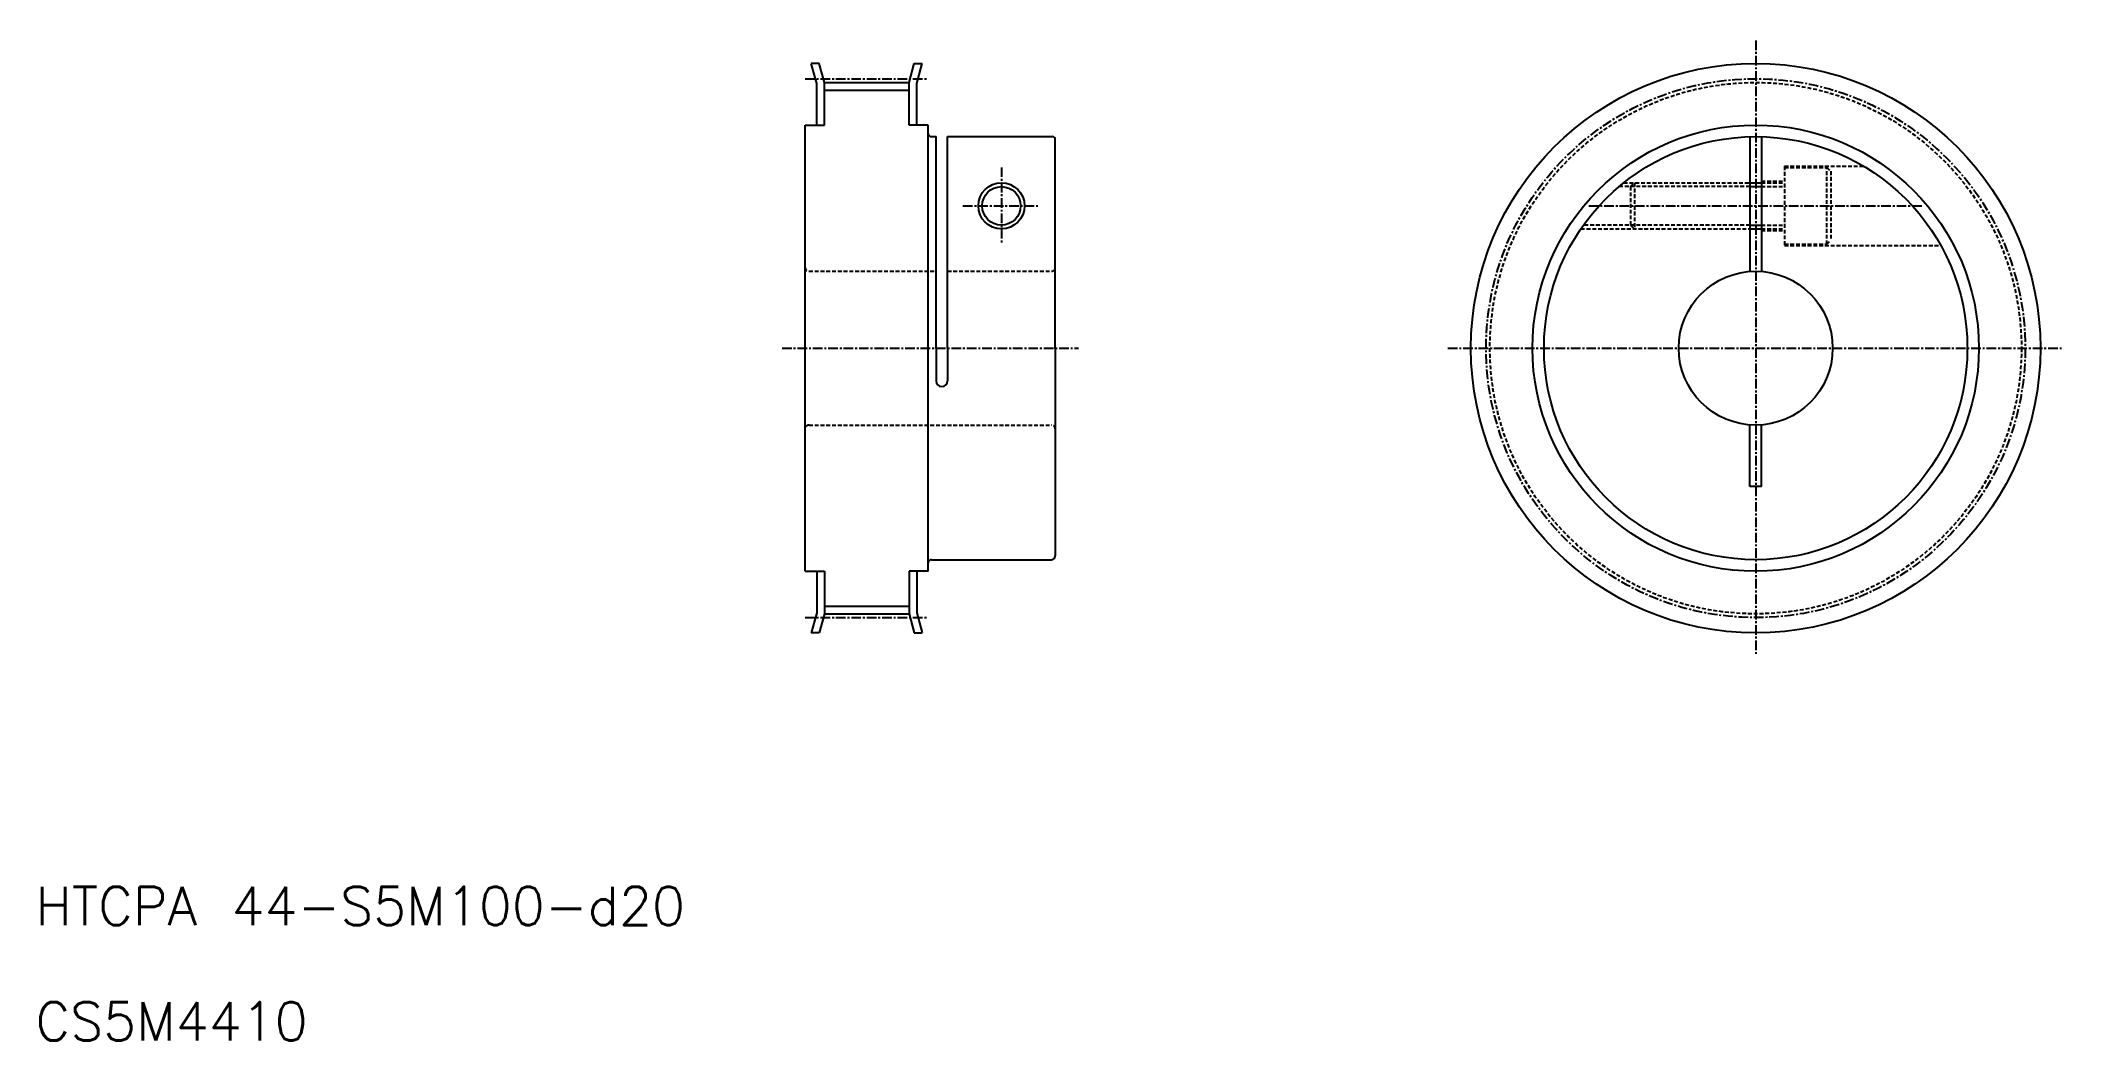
# Model space of a CAD drawing. Extents: x 11 to 273, y 10 to 140.
import ezdxf

# ---------------------------------------------------------------- set-up
doc = ezdxf.new("R2010")
doc.units = 0
doc.linetypes.add('CENTER', pattern=[2, 1.25, -0.25, 0.25, -0.25])
doc.linetypes.add('DASHED', pattern=[0.75, 0.5, -0.25])
doc.layers.get('0').update_dxf_attribs({"linetype": 'CONTINUOUS'})
doc.layers.add('CENTER', color=1, linetype='CENTER')
doc.styles.get("Standard").update_dxf_attribs({"font": 'txt.shx'})

msp = doc.modelspace()

# ---------------------------------------------------------------- linework, layer by layer
at = {"color": 7, "linetype": 'CONTINUOUS'}
for p, q in [((111.84, 137), (110.8, 137)), ((111.5, 134.4), (110.8, 137)), ((112.5, 134.53), (111.84, 137)), ((123.5, 134.53), (124.16, 137)), ((124.16, 137), (125.2, 137)), ((124.5, 134.4), (125.2, 137)), ((111.5, 129), (111.5, 134.4)), ((112.5, 134.53), (123.5, 134.53)), ((112.5, 129), (112.5, 134.53)), ((123.5, 129), (123.5, 134.53)), ((124.5, 129), (124.5, 134.4)), ((112.5, 133.53), (123.5, 133.53)), ((110, 71), (110, 129)), ((110, 129), (112.5, 129)), ((126, 129), (123.5, 129)), ((126, 71), (126, 129)), ((126.41, 127.5), (127, 127.5)), ((127, 100), (127, 127.5)), ((128.5, 100), (128.5, 127.5)), ((128.5, 127.5), (142.09, 127.5)), ((142.5, 100), (142.5, 127.09)), ((232.75, 127.5), (232.75, 109.99)), ((234.25, 127.5), (234.25, 109.99)), ((232.75, 121.5), (234.25, 121.5)), ((232.75, 115.5), (234.25, 115.5)), ((127, 100), (127, 95.75)), ((128.5, 100), (128.5, 95.75)), ((142.5, 100), (142.5, 73)), ((232.75, 82), (232.75, 90.03)), ((234.25, 82), (234.25, 90.03)), ((234.25, 82), (232.75, 82)), ((110, 71), (112.5, 71)), ((111.5, 71), (111.5, 65.6)), ((112.5, 71), (112.5, 65.47)), ((126, 71), (123.5, 71)), ((123.5, 71), (123.5, 65.47)), ((124.5, 71), (124.5, 65.6)), ((126.41, 72.5), (142, 72.5)), ((112.5, 66.47), (123.5, 66.47)), ((111.5, 65.6), (110.8, 63)), ((112.5, 65.47), (111.84, 63)), ((112.5, 65.47), (123.5, 65.47)), ((123.5, 65.47), (124.16, 63)), ((124.5, 65.6), (125.2, 63)), ((111.84, 63), (110.8, 63)), ((124.16, 63), (125.2, 63))]:
    msp.add_line(p, q, dxfattribs=at)
at = {"color": 3, "linetype": 'DASHED'}
for p, q in [((237.25, 123.65), (237.25, 113.35)), ((237.25, 123.65), (247.53, 123.65)), ((232.75, 121), (215.74, 121)), ((216.35, 121.5), (232.75, 121.5)), ((217.25, 121), (217.75, 121.5)), ((217.25, 121), (217.25, 116)), ((217.75, 121.5), (217.75, 115.5)), ((234.25, 121.7), (237.25, 121.7)), ((234.25, 121.5), (237.25, 121.5)), ((234.25, 121), (237.25, 121)), ((237.25, 123.5), (242.75, 123.5)), ((242.75, 113.5), (242.75, 123.5)), ((242.75, 123.5), (243.25, 123)), ((243.25, 123), (243.25, 114)), ((232.75, 116), (211.13, 116)), ((217.25, 116), (217.75, 115.5)), ((234.25, 116), (237.25, 116)), ((210.78, 115.5), (232.75, 115.5)), ((234.25, 115.5), (237.25, 115.5)), ((234.25, 115.3), (237.25, 115.3)), ((237.25, 113.5), (242.75, 113.5)), ((237.25, 113.35), (257.54, 113.35)), ((242.75, 113.5), (243.25, 114)), ((110.5, 110), (127, 110)), ((128.5, 110), (142, 110)), ((110.5, 90), (142, 90))]:
    msp.add_line(p, q, dxfattribs=at)
at = {"color": 3, "linetype": 'CONTINUOUS'}
for p, q in [((232.75, 121), (234.25, 121)), ((232.75, 116), (234.25, 116))]:
    msp.add_line(p, q, dxfattribs=at)
at = {"color": 7, "linetype": 'CONTINUOUS'}
for centre, radius in [((233.5, 100), 37), ((233.5, 100), 29), ((233.5, 100), 27.5), ((135.5, 118.5), 2.5), ((233.5, 100), 10)]:
    msp.add_circle(centre, radius, dxfattribs=at)
at = {"color": 3, "linetype": 'DASHED'}
msp.add_circle((233.5, 100), 34.53, dxfattribs=at)
at = {"color": 3, "linetype": 'CONTINUOUS'}
msp.add_circle((135.5, 118.5), 3, dxfattribs=at)
at = {"color": 7, "linetype": 'CONTINUOUS'}
for centre, radius, start, end in [((126.41, 127.91), 0.41, 180, 270), ((142.09, 127.09), 0.41, 0, 90), ((127.75, 95.75), 0.75, 180, 0), ((126.41, 72.09), 0.41, 90, 180), ((142, 73), 0.5, 270, 0)]:
    msp.add_arc(centre, radius, start, end, dxfattribs=at)
at = {"color": 3, "linetype": 'DASHED'}
for centre, start, end in [((110.5, 110.5), 180, 270), ((142, 110.5), 270, 0), ((110.5, 89.5), 90, 180), ((142, 89.5), 0, 90)]:
    msp.add_arc(centre, 0.5, start, end, dxfattribs=at)
at = {"layer": 'CENTER', "color": 1, "linetype": 'CENTER'}
for p, q in [((233.5, 140), (233.5, 60)), ((110, 135.01), (126, 135.01)), ((135.5, 123.5), (135.5, 113.5)), ((130.5, 118.5), (140.5, 118.5)), ((211.82, 118.5), (255.18, 118.5)), ((107, 100), (145.5, 100)), ((193.5, 100), (273.5, 100)), ((110, 64.99), (126, 64.99))]:
    msp.add_line(p, q, dxfattribs=at)
msp.add_circle((233.5, 100), 35.02, dxfattribs=at)

# ---------------------------------------------------------------- texts
at = {"color": 7, "linetype": 'CONTINUOUS'}
for s, p in [('HTCPA 44-S5M100-d20', (10, 25)), ('CS5M4410', (10, 10))]:
    msp.add_text(s, height=5, dxfattribs=at).set_placement(p)

doc.saveas('drawing.dxf')
